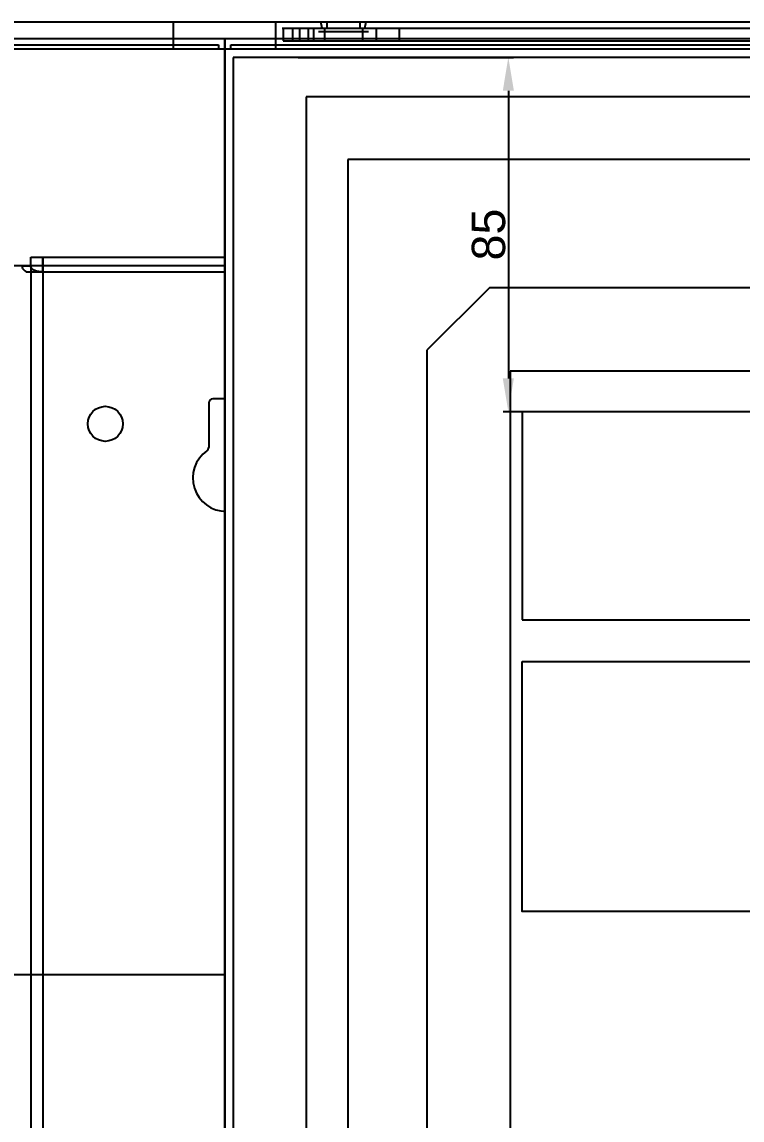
# Model space of a CAD drawing. Header units: millimetres. Extents: x 37984 to 70752, y 14140 to 37584.
# Drawn here: x 39561 to 39733.8, y 32504.5 to 32767.9 of the extents above; entities that cross this region are included whole.
import ezdxf
from ezdxf.enums import TextEntityAlignment as Align

# ---------------------------------------------------------------- set-up
doc = ezdxf.new("R2010")
doc.units = ezdxf.units.MM
doc.set_wipeout_variables(frame=1)
doc.layers.add('! NO PLOT !', color=7, linetype='Continuous', true_color=0xff75dd, plot=False)
doc.layers.add('000-PI-Oprema', color=30, linetype='Continuous', lineweight=5)
for name, color, linetype in [('000-PI-ORMAR', 2, 'Continuous'), ('000-PI_TEXT', 7, 'Continuous'), ('002-PI-Kabelska kanalica', 150, 'Continuous'), ('AUT_7', 7, 'Continuous')]:
    doc.layers.add(name, color=color, linetype=linetype)
doc.styles.add('PI0', font='isocpeur.ttf', dxfattribs={"width": 0.9})
doc.styles.get("Standard").update_dxf_attribs({"font": 'arial.ttf'})
doc.dimstyles.new('ISO-25-lb', dxfattribs={"dimtxt": 8, "dimasz": 8, "dimexe": 1.25, "dimexo": 0.625, "dimtad": 1, "dimtxsty": 'Standard', "dimcen": 5, "dimadec": 0, "dimazin": 0, "dimtfac": 1, "dimtmove": 0, "dimatfit": 3, "dimfxl": 1, "dimarcsym": 0})

# ---------------------------------------------------------------- blocks, each defined once
blk = doc.blocks.new('*D584')
at = {"layer": '! NO PLOT !', "color": 0, "linetype": 'Continuous', "lineweight": -2, "ltscale": 0.25, "transparency": 16777216}
for p, q in [((39627.31, 32759.4), (39678.97, 32759.4)), ((39677.72, 32751.4), (39677.72, 32682.4)), ((39701.06, 32674.4), (39676.47, 32674.4))]:
    blk.add_line(p, q, dxfattribs=at)
at = {"layer": '! NO PLOT !', "color": 0, "ltscale": 0.25, "transparency": 16777216}
for points in [[(39676.39, 32751.4), (39679.05, 32751.4), (39677.72, 32759.4)], [(39676.39, 32682.4), (39679.05, 32682.4), (39677.72, 32674.4)]]:
    blk.add_solid(points, dxfattribs=at)
at = {"layer": 'Defpoints', "color": 0, "ltscale": 0.25, "transparency": 16777216}
for p in [(39626.68, 32759.4), (39677.72, 32674.4), (39701.68, 32674.4)]:
    blk.add_point(p, dxfattribs=at)
at = {"layer": '! NO PLOT !', "color": 0, "lineweight": 25, "ltscale": 0.25, "transparency": 16777216, "insert": (39673.01, 32716.9), "char_height": 8, "attachment_point": 5, "rotation": 90}
blk.add_mtext('85', dxfattribs=at)
blk = doc.blocks.new('*U527')
at = {"layer": '002-PI-Kabelska kanalica'}
blk.add_line((-20, -100), (-20, 791), dxfattribs=at)
blk = doc.blocks.new('8606.000_montažna')
at = {"layer": '! NO PLOT !'}
blk.add_line((51182.39, 38449.42), (51182.39, 36559.42), dxfattribs=at)
at = {"layer": '000-PI-ORMAR'}
blk.add_line((51182.39, 38449.42), (51138.39, 38449.42), dxfattribs=at)
blk = doc.blocks.new('*U650')
at = {"layer": '002-PI-Kabelska kanalica'}
for p, q in [((-20, 70), (20, 70)), ((-20, -100), (-20, 70)), ((20, -100), (20, 70)), ((-20, -100), (20, -100))]:
    blk.add_line(p, q, dxfattribs=at)
blk = doc.blocks.new('spojnica')
at = {"layer": '! NO PLOT !', "transparency": 33554687}
for p, q in [((44768.49, 28808), (44768.49, 28811.5)), ((44768.49, 28811.5), (44768.49, 26919.4)), ((44856.49, 28808), (44856.49, 28811.5)), ((44856.49, 28811.5), (44856.49, 26919.4)), ((44764.49, 28808), (44768.49, 28808)), ((44768.49, 28808), (44856.49, 28808)), ((44856.49, 28808), (44860.49, 28808)), ((44861.49, 28809.4), (44861.49, 26919.4)), ((44808.29, 28776.5), (44808.29, 28765.85)), ((44815.69, 28777.5), (44809.29, 28777.5)), ((44816.69, 28765.85), (44816.69, 28776.5))]:
    blk.add_line(p, q, dxfattribs=at)
for points in [[(44763.49, 28809.4), (44763.51, 28809.2), (44763.57, 28809), (44763.66, 28808.8), (44763.8, 28808.61), (44763.96, 28808.42), (44764.16, 28808.24), (44764.4, 28808.07), (44764.49, 28808)], [(44765.49, 28809.4), (44765.51, 28809.28), (44765.54, 28809.16), (44765.6, 28809.04), (44765.68, 28808.92), (44765.78, 28808.81), (44765.9, 28808.7), (44766.04, 28808.6), (44766.2, 28808.5), (44766.37, 28808.41), (44766.57, 28808.33), (44766.77, 28808.26), (44766.99, 28808.19), (44767.23, 28808.13), (44767.47, 28808.09), (44767.72, 28808.05), (44767.97, 28808.02), (44768.23, 28808.01), (44768.49, 28808)], [(44856.49, 28808), (44856.76, 28808.01), (44857.02, 28808.02), (44857.27, 28808.05), (44857.52, 28808.09), (44857.76, 28808.13), (44857.99, 28808.19), (44858.22, 28808.26), (44858.42, 28808.33), (44858.62, 28808.41), (44858.79, 28808.5), (44858.95, 28808.6), (44859.09, 28808.7), (44859.21, 28808.81), (44859.31, 28808.92), (44859.39, 28809.04), (44859.45, 28809.16), (44859.48, 28809.28), (44859.49, 28809.4)], [(44860.49, 28808), (44860.74, 28808.17), (44860.95, 28808.35), (44861.13, 28808.53), (44861.28, 28808.73), (44861.39, 28808.92), (44861.46, 28809.12), (44861.49, 28809.33), (44861.49, 28809.4)]]:
    blk.add_lwpolyline(points, dxfattribs=at)
for centre in [(44783.49, 28771.5), (44841.49, 28771.5)]:
    blk.add_circle(centre, 4.2, dxfattribs=at)
for centre, radius, start, end in [((44809.29, 28776.5), 1, 90, 180), ((44815.69, 28776.5), 1, 0, 90), ((44812.49, 28758.5), 8, 125.2944, 54.7056), ((44807.29, 28765.85), 1, 305.2944, 0), ((44817.69, 28765.85), 1, 180, 234.7056)]:
    blk.add_arc(centre, radius, start, end, dxfattribs=at)
at = {"layer": '000-PI-ORMAR', "transparency": 33554687}
for p, q in [((44765.59, 28811.5), (44859.39, 28811.5)), ((44765.59, 28809.5), (44765.59, 28811.5)), ((44859.39, 28809.5), (44859.39, 28811.5)), ((44763.49, 28809.4), (44765.49, 28809.4)), ((44765.59, 28809.5), (44768.49, 28809.5)), ((44768.49, 28809.5), (44856.49, 28809.5)), ((44856.49, 28809.5), (44859.39, 28809.5)), ((44859.49, 28809.4), (44861.49, 28809.4))]:
    blk.add_line(p, q, dxfattribs=at)
blk = doc.blocks.new('SE_krov_300mm')
at = {"layer": '000-PI-ORMAR'}
for p, q in [((-485, 6.5), (507, 6.5)), ((466.5, 0), (-466.5, 0))]:
    blk.add_line(p, q, dxfattribs=at)

msp = doc.modelspace()

# ---------------------------------------------------------------- linework, layer by layer
at = {"layer": '000-PI-ORMAR'}
for p, q in [((39029.922, 32767.904), (39597.422, 32767.904)), ((39597.422, 32761.404), (39597.422, 32767.904)), ((39621.922, 32767.904), (39989.422, 32767.904)), ((39623.422, 32766.404), (39987.922, 32766.404)), ((39633.071, 32766.404), (39632.765, 32767.904)), ((39633.071, 32766.404), (39632.765, 32767.904)), ((39634.172, 32767.904), (39634.172, 32766.404)), ((39642.172, 32766.404), (39642.172, 32767.904)), ((39643.272, 32766.404), (39643.579, 32767.904)), ((39643.272, 32766.404), (39643.579, 32767.904)), ((39029.922, 32763.904), (39597.422, 32763.904)), ((39644.172, 32765.554), (39632.172, 32765.554)), ((39644.172, 32765.554), (39632.172, 32765.554)), ((39029.922, 32762.404), (39597.422, 32762.404)), ((39597.422, 32762.404), (39608.172, 32762.404)), ((39608.172, 32762.404), (39608.172, 32761.404))]:
    msp.add_line(p, q, dxfattribs=at)

# ---------------------------------------------------------------- block references
msp.add_blockref('*U650', (39636.172, 32639.404))
at = {"rotation": 270}
msp.add_blockref('*U527', (39164.172, 32519.404), dxfattribs=at)
at = {"layer": '000-PI-Oprema'}
for name, p in [('8606.000_montažna', (-11619.223, -5740.014)), ('spojnica', (-5202.464, 3900))]:
    msp.add_blockref(name, p, dxfattribs=at)

# ---------------------------------------------------------------- texts
at = {"insert": (39636.172, 32624.404), "char_height": 20, "width": 16.78721, "attachment_point": 5, "rotation": 90, "style": 'PI0'}
msp.add_mtext('{\\fISOCPEUR|b0|i0|c238|p34;40}X{\\fISOCPEUR|b0|i0|c238|p34;8}0', dxfattribs=at)
at = {"layer": '000-PI_TEXT', "color": 0, "style": 'PI0', "width": 0.9}
msp.add_text('-BE 121 04', height=20, dxfattribs=at).set_placement((39673.984, 32687.608), align=Align.MIDDLE)

# ---------------------------------------------------------------- next in the draw order: wipeouts: each hides what was drawn before it
msp.add_wipeout([(39609.672, 32763.904), (40001.672, 32763.904), (40001.672, 30766.904), (39609.672, 30766.904)]).dxf.layer = '000-PI-ORMAR'

# ---------------------------------------------------------------- next in the draw order: linework, layer by layer
at = {"layer": '! NO PLOT !'}
for p, q in [((39609.684, 32761.404), (39609.684, 30776.904)), ((39609.684, 30776.904), (39609.684, 32761.404)), ((39982.184, 32749.904), (39629.184, 32749.904)), ((39629.184, 32749.904), (39629.184, 30788.404)), ((39609.672, 30789.904), (39609.672, 32740.766)), ((39972.184, 32734.904), (39639.184, 32734.904)), ((39639.184, 32734.904), (39639.184, 30803.404)), ((39673.184, 32704.154), (39658.184, 32689.154)), ((39938.184, 32704.154), (39673.184, 32704.154)), ((39658.184, 32689.154), (39658.184, 30849.154)), ((39678.184, 32684.154), (39678.184, 30854.154)), ((39933.184, 32684.154), (39678.184, 32684.154))]:
    msp.add_line(p, q, dxfattribs=at)
msp.add_lwpolyline([(39681.065, 32624.484), (39931.065, 32624.484), (39931.065, 32674.404), (39681.065, 32674.404)], close=True)
at = {"layer": '000-PI-ORMAR'}
for p, q in [((39621.922, 32761.404), (39621.922, 32767.904)), ((39623.672, 32766.404), (39623.672, 32763.404)), ((39626.039, 32763.404), (39626.039, 32766.404)), ((39627.672, 32763.404), (39627.672, 32766.404)), ((39629.672, 32766.404), (39629.672, 32763.404)), ((39631.059, 32763.404), (39631.059, 32766.404)), ((39633.672, 32763.404), (39633.672, 32766.404)), ((39642.826, 32763.404), (39642.826, 32766.404)), ((39646.112, 32763.404), (39646.112, 32766.404)), ((39651.588, 32763.404), (39651.588, 32766.404)), ((39597.422, 32763.904), (39609.672, 32763.904)), ((39609.672, 32740.766), (39609.672, 32763.904)), ((39609.672, 32763.904), (39621.922, 32763.904)), ((39609.672, 32763.904), (39609.672, 32761.404)), ((39621.922, 32763.904), (39989.422, 32763.904)), ((39609.684, 32761.404), (39017.684, 32761.404)), ((40001.684, 32761.404), (39609.684, 32761.404)), ((40001.684, 32761.404), (39609.684, 32761.404)), ((39609.684, 32761.404), (39609.684, 30776.904)), ((39611.172, 32761.404), (39611.172, 32762.404)), ((39611.172, 32762.404), (39621.922, 32762.404)), ((39621.922, 32762.404), (39989.422, 32762.404)), ((39623.672, 32763.404), (39987.672, 32763.404)), ((39611.684, 32759.404), (39611.684, 30778.904)), ((39999.684, 32759.404), (39611.684, 32759.404))]:
    msp.add_line(p, q, dxfattribs=at)
at = {"layer": 'AUT_7'}
msp.add_lwpolyline([(39681.065, 32614.484), (39931.065, 32614.484), (39931.065, 32554.484), (39681.065, 32554.484)], close=True, dxfattribs=at)

# ---------------------------------------------------------------- next in the draw order: block references
msp.add_blockref('SE_krov_300mm', (39498.672, 32761.404))

# ---------------------------------------------------------------- next in the draw order: dimensions: what is measured, and where the dimension line sits
at = {"layer": '! NO PLOT !', "lineweight": 25, "ltscale": 0.25}
dim = msp.add_linear_dim(base=(39677.72, 32674.404), p1=(39626.684, 32759.404), p2=(39701.684, 32674.404), angle=90, dimstyle='ISO-25-lb', dxfattribs=at)
dim.commit()
dim.dimension.update_dxf_attribs({"geometry": '*D584', "text_midpoint": (39673.011, 32716.904)})

doc.saveas('drawing.dxf')
